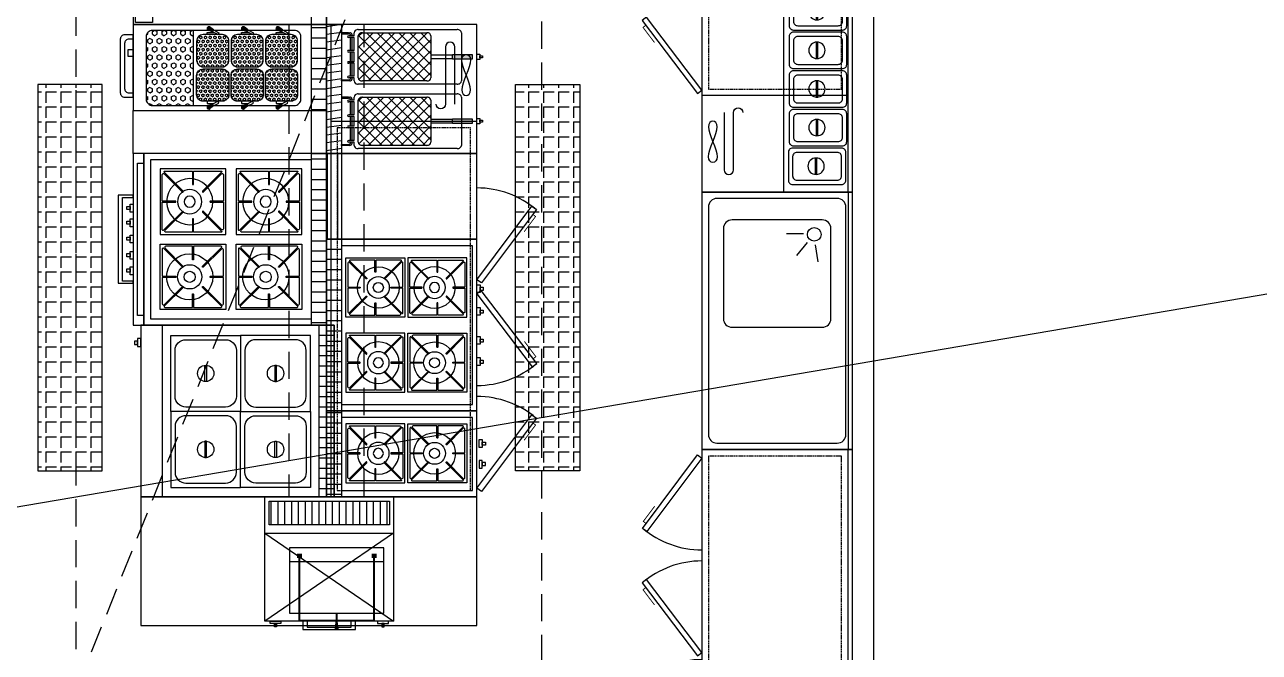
# Model space of a CAD drawing. Header units: millimetres. Extents: x 521598 to 528569, y -164711 to -162316.
# Drawn here: x 522806 to 523380, y -164383 to -164091 of the extents above; entities that cross this region are included whole.
import ezdxf

# ---------------------------------------------------------------- set-up
doc = ezdxf.new("R2010")
doc.units = ezdxf.units.MM
doc.linetypes.add('DASHED', pattern=[0.75, 0.5, -0.25])
doc.linetypes.add('HIDDENX2', pattern=[19.05, 12.7, -6.35])
for name, color, linetype in [('002 Çizgi', 7, 'Continuous'), ('Kıtc-002 Çizgi', 7, 'Continuous'), ('S2000-002 Çizgi', 7, 'Continuous')]:
    doc.layers.add(name, color=color, linetype=linetype)

# ---------------------------------------------------------------- blocks, each defined once
blk = doc.blocks.new('A$C604B7618')
at = {"layer": 'Kıtc-002 Çizgi'}
blk.add_lwpolyline([(0, 30.57), (30.57, 30.57), (30.57, 0), (0, 0), (0, 30.57)], dxfattribs=at)
blk.add_lwpolyline([(15.55, 29.52), (15.55, 23.44, -0.414214), (15.34, 23.23), (15.23, 23.23, -0.414214), (15.02, 23.44), (15.02, 29.52), (2.68, 29.52, 0.668179), (2.31, 28.63), (10.81, 20.13, -0.810443), (10.38, 19.82), (1.59, 28.61, 0.668179), (1.05, 28.39), (1.05, 15.55), (7.13, 15.55, -0.414214), (7.34, 15.34), (7.34, 15.23, -0.414214), (7.13, 15.02), (1.05, 15.02), (1.05, 2.68, 0.668179), (1.94, 2.31), (10.43, 10.81, -0.810443), (10.75, 10.38), (1.96, 1.59, 0.668179), (2.18, 1.05), (15.02, 1.05), (15.02, 7.13, -0.414214), (15.23, 7.34), (15.34, 7.34, -0.414214), (15.55, 7.13), (15.55, 1.05), (27.88, 1.05, 0.668179), (28.26, 1.94), (19.76, 10.43, -0.810443), (20.19, 10.75), (28.98, 1.96, 0.668179), (29.52, 2.18), (29.52, 15.02), (23.44, 15.02, -0.414214), (23.23, 15.23), (23.23, 15.34, -0.414214), (23.44, 15.55), (29.52, 15.55), (29.52, 28.39, 0.668179), (28.98, 28.61), (20.19, 19.82, -0.810443), (19.76, 20.13), (28.26, 28.63, 0.668179), (27.88, 29.52)], format="xyb", close=True, dxfattribs=at)
for radius in [10.75, 5.66, 2.6]:
    blk.add_circle((15.28, 13.8), radius, dxfattribs=at)
blk = doc.blocks.new('A$C30C77C58')
at = {"layer": 'S2000-002 Çizgi'}
h = blk.add_hatch(dxfattribs=at)
h.set_pattern_fill('ANSI31', color=256, scale=1.5, angle=45, style=0)
h.set_pattern_definition([(90, (-2348.432, -5726.0087), (-4.7625, 9e-16), [])])
h.paths.add_polyline_path([(0, 97), (0, 90), (80, 90), (80, 97)])
for points in [[(0, 12), (80, 12), (80, 97), (0, 97)], [(80, 90), (0, 90), (0, 97), (80, 97)], [(3, 15), (77, 15), (77, 90), (3, 90)], [(0, 7), (80, 7), (80, 12), (0, 12)], [(4.49, 12), (75.51, 12), (75.51, 9), (4.49, 9)], [(23.7, 7), (27.34, 7), (27.34, 5.54), (23.7, 5.54)], [(30.55, 7), (34.19, 7), (34.19, 5.54), (30.55, 5.54)], [(38.06, 7), (41.7, 7), (41.7, 5.54), (38.06, 5.54)], [(45.7, 7), (49.34, 7), (49.34, 5.54), (45.7, 5.54)], [(52.88, 7), (56.52, 7), (56.52, 5.54), (52.88, 5.54)], [(24.67, 5.54), (26.12, 5.54), (26.12, 4.08), (24.67, 4.08)], [(31.52, 5.54), (32.97, 5.54), (32.97, 4.08), (31.52, 4.08)], [(39.02, 5.54), (40.48, 5.54), (40.48, 4.08), (39.02, 4.08)], [(46.66, 5.54), (48.12, 5.54), (48.12, 4.08), (46.66, 4.08)], [(53.84, 5.54), (55.3, 5.54), (55.3, 4.08), (53.84, 4.08)]]:
    blk.add_lwpolyline(points, close=True, dxfattribs=at)
blk.add_lwpolyline([(19.49, 7), (19.49, 0), (60.51, 0), (60.51, 7), (59.51, 7), (59.51, 2), (20.49, 2), (20.49, 7), (19.49, 7)], dxfattribs=at)
at = {"layer": 'S2000-002 Çizgi', "xscale": -1}
for p in [(37.77, 54.9), (37.77, 19.51)]:
    blk.add_blockref('A$C604B7618', p, dxfattribs=at)
at = {"layer": 'S2000-002 Çizgi'}
for p in [(42.23, 54.9), (42.23, 19.51)]:
    blk.add_blockref('A$C604B7618', p, dxfattribs=at)
blk = doc.blocks.new('A$C7A250C34')
at = {"layer": 'S2000-002 Çizgi'}
h = blk.add_hatch(dxfattribs=at)
h.set_pattern_fill('ANSI31', color=256, scale=1.5, angle=45, style=0)
h.set_pattern_definition([(90, (-2508.419, -6412.801), (-4.7625, 9e-16), [])])
h.paths.add_polyline_path([(0, 72.92), (0, 65.92), (80, 65.92), (80, 72.92)])
for points in [[(0, 2.92), (80, 2.92), (80, 72.92), (0, 72.92)], [(80, 65.92), (0, 65.92), (0, 72.92), (80, 72.92)], [(3, 4.92), (77, 4.92), (77, 65.92), (3, 65.92)], [(21.2, 2.92), (24.84, 2.92), (24.84, 1.46), (21.2, 1.46)], [(22.17, 1.46), (23.62, 1.46), (23.62, 0), (22.17, 0)], [(31.05, 2.92), (34.69, 2.92), (34.69, 1.46), (31.05, 1.46)], [(32.02, 1.46), (33.47, 1.46), (33.47, 0), (32.02, 0)], [(44.56, 2.92), (48.2, 2.92), (48.2, 1.46), (44.56, 1.46)], [(45.52, 1.46), (46.98, 1.46), (46.98, 0), (45.52, 0)], [(55.2, 2.92), (58.84, 2.92), (58.84, 1.46), (55.2, 1.46)], [(56.16, 1.46), (57.62, 1.46), (57.62, 0), (56.16, 0)]]:
    blk.add_lwpolyline(points, close=True, dxfattribs=at)
at = {"layer": 'S2000-002 Çizgi', "yscale": 0.8999999999996362}
for p, xscale, zscale in [((36.24, 36.4), -0.8999999999996362, 0.9), ((43.76, 36.4), 0.8999999999996362, 0.8999999999996362)]:
    blk.add_blockref('A$C604B7618', p, dxfattribs=dict(at, xscale=xscale, zscale=zscale))
at = {"layer": 'S2000-002 Çizgi', "yscale": 0.8999999999996362, "rotation": 180}
for p, xscale, zscale in [((36.24, 35.06), 0.8999999999996362, 0.8999999999996362), ((43.76, 35.06), -0.8999999999996362, 0.9)]:
    blk.add_blockref('A$C604B7618', p, dxfattribs=dict(at, xscale=xscale, zscale=zscale))
blk = doc.blocks.new('A$C276B0005')
at = {"layer": 'S2000-002 Çizgi'}
h = blk.add_hatch(dxfattribs=at)
h.set_pattern_fill('ANSI31', color=256, scale=1.5, angle=45, style=0)
h.set_pattern_definition([(90, (-3652.638, -4968.124), (-4.7625, 9e-16), [])])
h.paths.add_polyline_path([(40, 89), (40, 96), (0, 96), (0, 89)])
h = blk.add_hatch(dxfattribs=at)
h.set_pattern_fill('HEX', color=256, scale=0.2, style=0)
h.set_pattern_definition([(0, (-3709.3885, -4944.9235), (0, 1.099852), [0.635, -1.27]), (120, (-3709.3885, -4944.9235), (-0.95249977, -0.549926), [0.635, -1.27]), (60, (-3708.7535, -4944.9235), (-0.95249977, 0.549926), [0.635, -1.27])])
h.paths.add_polyline_path([(7.64, 82.53, 0.414214), (4.64, 79.53), (4.64, 70.53, 0.414214), (7.64, 67.53), (16.64, 67.53, 0.414214), (19.64, 70.53), (19.64, 79.53, 0.414214), (16.64, 82.53)])
h = blk.add_hatch(dxfattribs=at)
h.set_pattern_fill('HEX', color=256, scale=0.2, style=0)
h.set_pattern_definition([(180, (3749.6625, -4944.9235), (0, 1.099852), [0.635, -1.27]), (60, (3749.6625, -4944.9235), (0.95249977, -0.549926), [0.635, -1.27]), (120, (3749.0275, -4944.9235), (0.95249977, 0.549926), [0.635, -1.27])])
h.paths.add_polyline_path([(23.64, 82.53, 0.414214), (20.64, 79.53), (20.64, 70.53, 0.414214), (23.64, 67.53), (32.64, 67.53, 0.414214), (35.64, 70.53), (35.64, 79.53, 0.414214), (32.64, 82.53)])
for points in [[(3.29, 75.03), (2.46, 75.46), (1.08, 73.64, 1), (2.56, 72.86)], [(37.81, 72.86, 1), (39.28, 73.64), (37.9, 75.46), (37.07, 75.03)], [(3.29, 58.99), (2.46, 59.43), (1.08, 57.61, 1), (2.56, 56.83)], [(37.81, 56.83, 1), (39.28, 57.61), (37.9, 59.43), (37.07, 58.99)], [(3.29, 42.96), (2.46, 43.4), (1.08, 41.58, 1), (2.56, 40.79)], [(37.81, 40.79, 1), (39.28, 41.58), (37.9, 43.4), (37.07, 42.96)]]:
    blk.add_hatch(color=256, dxfattribs=at).paths.add_polyline_path(points)
h = blk.add_hatch(dxfattribs=at)
h.set_pattern_fill('HEX', color=256, scale=0.2, style=0)
h.set_pattern_definition([(0, (-3709.3885, -4960.9235), (0, 1.099852), [0.635, -1.27]), (120, (-3709.3885, -4960.9235), (-0.95249977, -0.549926), [0.635, -1.27]), (60, (-3708.7535, -4960.9235), (-0.95249977, 0.549926), [0.635, -1.27])])
h.paths.add_polyline_path([(7.64, 66.53, 0.414214), (4.64, 63.53), (4.64, 54.53, 0.414214), (7.64, 51.53), (16.64, 51.53, 0.414214), (19.64, 54.53), (19.64, 63.53, 0.414214), (16.64, 66.53)])
h = blk.add_hatch(dxfattribs=at)
h.set_pattern_fill('HEX', color=256, scale=0.2, style=0)
h.set_pattern_definition([(180, (3749.6625, -4960.9235), (0, 1.099852), [0.635, -1.27]), (60, (3749.6625, -4960.9235), (0.95249977, -0.549926), [0.635, -1.27]), (120, (3749.0275, -4960.9235), (0.95249977, 0.549926), [0.635, -1.27])])
h.paths.add_polyline_path([(23.64, 66.53, 0.414214), (20.64, 63.53), (20.64, 54.53, 0.414214), (23.64, 51.53), (32.64, 51.53, 0.414214), (35.64, 54.53), (35.64, 63.53, 0.414214), (32.64, 66.53)])
h = blk.add_hatch(dxfattribs=at)
h.set_pattern_fill('HEX', color=256, scale=0.2, style=0)
h.set_pattern_definition([(0, (-3709.3885, -4976.9235), (0, 1.099852), [0.635, -1.27]), (120, (-3709.3885, -4976.9235), (-0.95249977, -0.549926), [0.635, -1.27]), (60, (-3708.7535, -4976.9235), (-0.95249977, 0.549926), [0.635, -1.27])])
h.paths.add_polyline_path([(7.64, 50.53, 0.414214), (4.64, 47.53), (4.64, 38.53, 0.414214), (7.64, 35.53), (16.64, 35.53, 0.414214), (19.64, 38.53), (19.64, 47.53, 0.414214), (16.64, 50.53)])
h = blk.add_hatch(dxfattribs=at)
h.set_pattern_fill('HEX', color=256, scale=0.2, style=0)
h.set_pattern_definition([(180, (3749.6625, -4976.9235), (0, 1.099852), [0.635, -1.27]), (60, (3749.6625, -4976.9235), (0.95249977, -0.549926), [0.635, -1.27]), (120, (3749.0275, -4976.9235), (0.95249977, 0.549926), [0.635, -1.27])])
h.paths.add_polyline_path([(23.64, 50.53, 0.414214), (20.64, 47.53), (20.64, 38.53, 0.414214), (23.64, 35.53), (32.64, 35.53, 0.414214), (35.64, 38.53), (35.64, 47.53, 0.414214), (32.64, 50.53)])
h = blk.add_hatch(dxfattribs=at)
h.set_pattern_fill('HEX', color=256, scale=0.4, style=0)
h.set_pattern_definition([(0, (-3709.8885, -4938.4235), (0, 2.199704), [1.27, -2.54]), (120, (-3709.8885, -4938.4235), (-1.90499954, -1.099852), [1.27, -2.54]), (60, (-3708.6185, -4938.4235), (-1.90499954, 1.099852), [1.27, -2.54])])
h.paths.add_polyline_path([(2.68, 34.03), (2.68, 15.03, 0.414214), (5.68, 12.03), (34.68, 12.03, 0.414214), (37.68, 15.03), (37.68, 34.03)])
for p, q in [((2.46, 75.46), (1.08, 73.64)), ((2.46, 75.46), (3.29, 75.03)), ((3.29, 75.03), (2.56, 72.86)), ((37.9, 75.46), (37.07, 75.03)), ((37.07, 75.03), (37.81, 72.86)), ((37.9, 75.46), (39.28, 73.64)), ((2.46, 59.43), (1.08, 57.61)), ((2.46, 59.43), (3.29, 58.99)), ((3.29, 58.99), (2.56, 56.83)), ((37.9, 59.43), (37.07, 58.99)), ((37.07, 58.99), (37.81, 56.83)), ((37.9, 59.43), (39.28, 57.61)), ((2.46, 43.4), (1.08, 41.58)), ((2.46, 43.4), (3.29, 42.96)), ((3.29, 42.96), (2.56, 40.79)), ((37.9, 43.4), (37.07, 42.96)), ((37.07, 42.96), (37.81, 40.79)), ((37.9, 43.4), (39.28, 41.58)), ((37.68, 34.03), (2.68, 34.03))]:
    blk.add_line(p, q, dxfattribs=at)
for points in [[(0, 6), (40, 6), (40, 96), (0, 96)], [(0, 96), (40, 96), (40, 89), (0, 89)], [(11.5, 6), (14.78, 6), (14.78, 3.69), (11.5, 3.69)]]:
    blk.add_lwpolyline(points, close=True, dxfattribs=at)
for points in [[(37.68, 34.03), (37.68, 81.03, 0.414214), (34.68, 84.03), (5.68, 84.03, 0.414214), (2.68, 81.03), (2.68, 43.68)], [(2.68, 43.68), (2.68, 15.03, 0.414214), (5.68, 12.03), (34.68, 12.03, 0.414214), (37.68, 15.03), (37.68, 43.6)]]:
    blk.add_lwpolyline(points, format="xyb", dxfattribs=at)
for points in [[(7.64, 67.53), (16.64, 67.53, 0.414214), (19.64, 70.53), (19.64, 79.53, 0.414214), (16.64, 82.53), (7.64, 82.53, 0.414214), (4.64, 79.53), (4.64, 70.53, 0.414214)], [(32.64, 67.53), (23.64, 67.53, -0.414214), (20.64, 70.53), (20.64, 79.53, -0.414214), (23.64, 82.53), (32.64, 82.53, -0.414214), (35.64, 79.53), (35.64, 70.53, -0.414214)], [(7.64, 51.53), (16.64, 51.53, 0.414214), (19.64, 54.53), (19.64, 63.53, 0.414214), (16.64, 66.53), (7.64, 66.53, 0.414214), (4.64, 63.53), (4.64, 54.53, 0.414214)], [(32.64, 51.53), (23.64, 51.53, -0.414214), (20.64, 54.53), (20.64, 63.53, -0.414214), (23.64, 66.53), (32.64, 66.53, -0.414214), (35.64, 63.53), (35.64, 54.53, -0.414214)], [(7.64, 35.53), (16.64, 35.53, 0.414214), (19.64, 38.53), (19.64, 47.53, 0.414214), (16.64, 50.53), (7.64, 50.53, 0.414214), (4.64, 47.53), (4.64, 38.53, 0.414214)], [(32.64, 35.53), (23.64, 35.53, -0.414214), (20.64, 38.53), (20.64, 47.53, -0.414214), (23.64, 50.53), (32.64, 50.53, -0.414214), (35.64, 47.53), (35.64, 38.53, -0.414214)], [(6.75, 0), (31.75, 0, 0.414214), (33.75, 2), (33.75, 6), (4.75, 6), (4.75, 2, 0.414214)], [(8.75, 2), (29.75, 2, 0.414214), (31.75, 4), (31.75, 6), (6.75, 6), (6.75, 4, 0.414214)]]:
    blk.add_lwpolyline(points, format="xyb", close=True, dxfattribs=at)
for points in [[(2.46, 75.46), (3.81, 78.01), (4.64, 77.57), (3.29, 75.03)], [(4.64, 77.57), (4.64, 72.49), (3.71, 72.49), (3.71, 75.81)], [(37.9, 75.46), (36.55, 78.01), (35.72, 77.57), (37.07, 75.03)], [(35.72, 77.57), (35.72, 72.49), (36.66, 72.49), (36.66, 75.81)], [(4.64, 73.08), (4.64, 72.49)], [(35.72, 73.08), (35.72, 72.49)], [(2.46, 59.43), (3.81, 61.97), (4.64, 61.54), (3.29, 58.99)], [(4.64, 61.54), (4.64, 56.46), (3.71, 56.46), (3.71, 59.78)], [(37.9, 59.43), (36.55, 61.97), (35.72, 61.54), (37.07, 58.99)], [(35.72, 61.54), (35.72, 56.46), (36.66, 56.46), (36.66, 59.78)], [(4.64, 57.05), (4.64, 56.46)], [(35.72, 57.05), (35.72, 56.46)], [(2.46, 43.4), (3.81, 45.94), (4.64, 45.51), (3.29, 42.96)], [(4.64, 45.51), (4.64, 40.43), (3.71, 40.43), (3.71, 43.75)], [(4.64, 41.02), (4.64, 40.43)], [(37.9, 43.4), (36.55, 45.94), (35.72, 45.51), (37.07, 42.96)], [(35.72, 45.51), (35.72, 40.43), (36.66, 40.43), (36.66, 43.75)], [(35.72, 41.02), (35.72, 40.43)]]:
    blk.add_lwpolyline(points, dxfattribs=at)
for centre, start, end in [((1.82, 73.25), 133.49396, 350.61991), ((38.54, 73.25), 189.38009, 46.50604), ((1.82, 57.22), 133.49396, 350.61991), ((38.54, 57.22), 189.38009, 46.50604), ((1.82, 41.19), 133.49396, 350.61991), ((38.54, 41.19), 189.38009, 46.50604)]:
    blk.add_arc(centre, 0.835, start, end, dxfattribs=at)
blk = doc.blocks.new('A$C063E11E5')
at = {"layer": 'S2000-002 Çizgi'}
h = blk.add_hatch(dxfattribs=at)
h.set_pattern_fill('ANSI31', color=256, scale=1.5, angle=45, style=0)
h.set_pattern_definition([(90, (-3458.603, -4993.7387), (-4.7625, 9e-16), [])])
h.paths.add_polyline_path([(0, 72.62), (0, 65.62), (80, 65.62), (80, 72.62)])
h = blk.add_hatch(color=256, dxfattribs=at)
h.paths.add_polyline_path([(35, 61.8), (35, 62.44), (35, 65.62), (34.36, 65.62), (34.36, 62.44, -0.414214), (33.36, 61.44), (33, 61.44), (33, 60.8), (34, 60.8, 0.414214)])
h.paths.add_polyline_path([(32, 61.44), (24, 61.44), (24, 60.8), (32, 60.8)])
h.paths.add_polyline_path([(23, 61.44), (17, 61.44), (17, 60.8), (23, 60.8)])
h.paths.add_polyline_path([(16, 61.44), (8, 61.44), (8, 60.8), (16, 60.8)])
h.paths.add_polyline_path([(5.64, 62.44), (5.64, 65.62), (5, 65.62), (5, 61.8, 0.414214), (6, 60.8), (6.64, 60.8), (7, 60.8), (7, 61.44), (6.64, 61.44, -0.414214)])
h = blk.add_hatch(color=256, dxfattribs=at)
h.paths.add_polyline_path([(75, 61.8), (75, 62.44), (75, 65.62), (74.36, 65.62), (74.36, 62.44, -0.414214), (73.36, 61.44), (73, 61.44), (73, 60.8), (74, 60.8, 0.414214)])
h.paths.add_polyline_path([(72, 61.44), (64, 61.44), (64, 60.8), (72, 60.8)])
h.paths.add_polyline_path([(63, 61.44), (57, 61.44), (57, 60.8), (63, 60.8)])
h.paths.add_polyline_path([(56, 61.44), (48, 61.44), (48, 60.8), (56, 60.8)])
h.paths.add_polyline_path([(45.64, 62.44), (45.64, 65.62), (45, 65.62), (45, 61.8, 0.414214), (46, 60.8), (46.64, 60.8), (47, 60.8), (47, 61.44), (46.64, 61.44, -0.414214)])
h = blk.add_hatch(dxfattribs=at)
h.set_pattern_fill('ANSI37', color=256, scale=1.5, style=0)
h.set_pattern_definition([(45, (-3527.4763, -4981.5224), (-3.367596, 3.367596), []), (135, (-3527.4763, -4981.5224), (-3.367596, -3.367596), [])])
h.paths.add_polyline_path([(35, 55.84, 0.414214), (33, 57.84), (7, 57.84, 0.414214), (5, 55.84), (5, 26.01, 0.414214), (7, 24.01), (33, 24.01, 0.414214), (35, 26.01)])
h = blk.add_hatch(dxfattribs=at)
h.set_pattern_fill('ANSI37', color=256, scale=1.5, style=0)
h.set_pattern_definition([(45, (-3487.4763, -4981.5224), (-3.367596, 3.367596), []), (135, (-3487.4763, -4981.5224), (-3.367596, -3.367596), [])])
h.paths.add_polyline_path([(75, 55.84, 0.414214), (73, 57.84), (47, 57.84, 0.414214), (45, 55.84), (45, 26.01, 0.414214), (47, 24.01), (73, 24.01, 0.414214), (75, 26.01)])
for points in [[(18.49, 14.01), (21.51, 14.01), (21.51, 4.84), (18.49, 4.84)], [(58.49, 14.01), (61.51, 14.01), (61.51, 4.84), (58.49, 4.84)]]:
    blk.add_hatch(color=256, dxfattribs=at).paths.add_polyline_path(points)
for p, q in [((5, 61.8), (5, 65.62)), ((5, 65.62), (5.64, 65.62)), ((5.64, 65.62), (5.64, 62.44)), ((34.36, 65.62), (34.36, 62.44)), ((35, 65.62), (34.36, 65.62)), ((35, 62.44), (35, 65.62)), ((45, 65.62), (45.64, 65.62)), ((45, 61.8), (45, 65.62)), ((45.64, 65.62), (45.64, 62.44)), ((75, 65.62), (74.36, 65.62)), ((74.36, 65.62), (74.36, 62.44)), ((75, 62.44), (75, 65.62)), ((6.64, 60.8), (6, 60.8)), ((6.64, 61.44), (7, 61.44)), ((7, 60.8), (6.64, 60.8)), ((7, 59.84), (7, 62.32)), ((8, 59.84), (8, 62.32)), ((8, 61.44), (16, 61.44)), ((16, 60.8), (8, 60.8)), ((16, 59.84), (16, 62.32)), ((17, 59.84), (17, 62.32)), ((17, 61.44), (23, 61.44)), ((23, 60.8), (17, 60.8)), ((23, 59.84), (23, 62.32)), ((24, 59.84), (24, 62.32)), ((24, 61.44), (32, 61.44)), ((32, 60.8), (24, 60.8)), ((32, 59.84), (32, 62.32)), ((33, 59.84), (33, 62.32)), ((33, 61.44), (33.36, 61.44)), ((34, 60.8), (33, 60.8)), ((35, 62.44), (35, 61.8)), ((46.64, 60.8), (46, 60.8)), ((46.64, 61.44), (47, 61.44)), ((47, 60.8), (46.64, 60.8)), ((47, 59.84), (47, 62.32)), ((48, 59.84), (48, 62.32)), ((48, 61.44), (56, 61.44)), ((56, 60.8), (48, 60.8)), ((56, 59.84), (56, 62.32)), ((57, 59.84), (57, 62.32)), ((57, 61.44), (63, 61.44)), ((63, 60.8), (57, 60.8)), ((63, 59.84), (63, 62.32)), ((64, 59.84), (64, 62.32)), ((64, 61.44), (72, 61.44)), ((72, 60.8), (64, 60.8)), ((72, 59.84), (72, 62.32)), ((73, 59.84), (73, 62.32)), ((73, 61.44), (73.36, 61.44)), ((74, 60.8), (73, 60.8)), ((75, 62.44), (75, 61.8))]:
    blk.add_line(p, q, dxfattribs=at)
for points in [[(0, 72.62), (80, 72.62), (80, 65.62), (0, 65.62)], [(0, 2.62), (80, 2.62), (80, 72.62), (0, 72.62)], [(19, 24.01), (19, 14.01), (21, 14.01), (21, 24.01)], [(59, 24.01), (59, 14.01), (61, 14.01), (61, 24.01)], [(18.49, 14.01), (21.51, 14.01), (21.51, 4.84), (18.49, 4.84)], [(58.49, 14.01), (61.51, 14.01), (61.51, 4.84), (58.49, 4.84)], [(18.36, 2.62), (21.64, 2.62), (21.64, 1.31), (18.36, 1.31)], [(19.34, 1.31), (20.66, 1.31), (20.66, 0), (19.34, 0)], [(58.36, 2.62), (61.64, 2.62), (61.64, 1.31), (58.36, 1.31)], [(59.34, 1.31), (60.66, 1.31), (60.66, 0), (59.34, 0)]]:
    blk.add_lwpolyline(points, close=True, dxfattribs=at)
for points in [[(29, 9.84), (5, 9.84, -0.414214), (3, 11.84), (3, 57.84, -0.414214), (5, 59.84), (7, 59.84)], [(33, 59.84), (35, 59.84, -0.414214), (37, 57.84), (37, 11.84, -0.414214), (35, 9.84), (29, 9.84)], [(69, 9.84), (45, 9.84, -0.414214), (43, 11.84), (43, 57.84, -0.414214), (45, 59.84), (47, 59.84)], [(73, 59.84), (75, 59.84, -0.414214), (77, 57.84), (77, 11.84, -0.414214), (75, 9.84), (69, 9.84)]]:
    blk.add_lwpolyline(points, format="xyb", dxfattribs=at)
for points in [[(7, 57.84), (33, 57.84, -0.414214), (35, 55.84), (35, 26.01, -0.414214), (33, 24.01), (7, 24.01, -0.414214), (5, 26.01), (5, 55.84, -0.414214)], [(47, 57.84), (73, 57.84, -0.414214), (75, 55.84), (75, 26.01, -0.414214), (73, 24.01), (47, 24.01, -0.414214), (45, 26.01), (45, 55.84, -0.414214)]]:
    blk.add_lwpolyline(points, format="xyb", close=True, dxfattribs=at)
for points in [[(8, 59.84), (16, 59.84)], [(17, 59.84), (23, 59.84)], [(24, 59.84), (32, 59.84)], [(48, 59.84), (56, 59.84)], [(57, 59.84), (63, 59.84)], [(64, 59.84), (72, 59.84)]]:
    blk.add_lwpolyline(points, dxfattribs=at)
for centre, radius, start, end in [((6, 61.8), 1, 180, 270), ((6.64, 62.44), 1, 180, 270), ((7.5, 62.32), 0.5, 0, 180), ((16.5, 62.32), 0.5, 0, 180), ((23.5, 62.32), 0.5, 0, 180), ((32.5, 62.32), 0.5, 0, 180), ((33.36, 62.44), 1, 270, 0), ((34, 61.8), 1, 270, 0), ((46, 61.8), 1, 180, 270), ((46.64, 62.44), 1, 180, 270), ((47.5, 62.32), 0.5, 0, 180), ((56.5, 62.32), 0.5, 0, 180), ((63.5, 62.32), 0.5, 0, 180), ((72.5, 62.32), 0.5, 0, 180), ((73.36, 62.44), 1, 270, 0), ((74, 61.8), 1, 270, 0)]:
    blk.add_arc(centre, radius, start, end, dxfattribs=at)
blk = doc.blocks.new('A$C552B0E51')
at = {"layer": 'Kıtc-002 Çizgi'}
h = blk.add_hatch(dxfattribs=at)
h.set_pattern_fill('ANSI31', color=256, angle=45, style=0)
h.set_pattern_definition([(90, (-2780.067, -8355.0508), (-3.175, 7e-16), [])])
h.paths.add_polyline_path([(58, 48.81), (58, 59.81), (2, 59.81), (2, 48.81)])
for p, q in [((60, 44.81), (0, 3.81)), ((0, 44.81), (60, 3.81))]:
    blk.add_line(p, q, dxfattribs=at)
for points in [[(0, 61.81), (60, 61.81), (60, 3.81), (0, 3.81)], [(2, 59.81), (58, 59.81), (58, 48.81), (2, 48.81)], [(0, 44.81), (60, 44.81), (60, 3.81), (0, 3.81)], [(7.47, 2.81), (2.47, 2.81), (2.47, 3.81), (7.47, 3.81)], [(5.47, 1.14), (4.47, 1.14), (4.47, 2.81), (5.47, 2.81)], [(17.75, 0), (42.25, 0), (42.25, 3.81), (17.75, 3.81)], [(19.75, 1), (40.25, 1), (40.25, 3.81), (19.75, 3.81)], [(52.53, 2.81), (57.53, 2.81), (57.53, 3.81), (52.53, 3.81)], [(54.53, 1.14), (55.53, 1.14), (55.53, 2.81), (54.53, 2.81)]]:
    blk.add_lwpolyline(points, close=True, dxfattribs=at)
for points in [[(4.97, 2.81), (4.97, 1.14)], [(55.03, 2.81), (55.03, 1.14)]]:
    blk.add_lwpolyline(points, dxfattribs=at)
blk = doc.blocks.new('A$C75D42FA3')
at = {"layer": 'S2000-002 Çizgi'}
h = blk.add_hatch(dxfattribs=at)
h.set_pattern_fill('ANSI31', color=256, scale=1.5, angle=45, style=0)
h.set_pattern_definition([(90, (-2508.419, -6411.801), (-4.7625, 9e-16), [])])
h.paths.add_polyline_path([(40, 66.92), (40, 73.92), (0, 73.92), (0, 66.92)])
for points in [[(0, 3.92), (40, 3.92), (40, 73.92), (0, 73.92)], [(40, 66.92), (0, 66.92), (0, 73.92), (40, 73.92)], [(3, 5.92), (37, 5.92), (37, 66.92), (3, 66.92)], [(16.98, 2.92), (13.33, 2.92), (13.33, 1.46), (16.98, 1.46)], [(16.01, 1.46), (14.55, 1.46), (14.55, 0), (16.01, 0)], [(23.02, 2.92), (26.67, 2.92), (26.67, 1.46), (23.02, 1.46)], [(23.99, 1.46), (25.45, 1.46), (25.45, 0), (23.99, 0)]]:
    blk.add_lwpolyline(points, close=True, dxfattribs=at)
at = {"layer": 'S2000-002 Çizgi', "xscale": -0.8999999999996362, "yscale": 0.8999999999996362, "zscale": 0.9}
blk.add_blockref('A$C604B7618', (34, 37.4), dxfattribs=at)
at = {"layer": 'S2000-002 Çizgi', "xscale": 0.8999999999996362, "yscale": 0.8999999999996362, "zscale": 0.8999999999996362, "rotation": 180}
blk.add_blockref('A$C604B7618', (34, 36.06), dxfattribs=at)
blk = doc.blocks.new('A$C5E5C2D80')
at = {"layer": 'S2000-002 Çizgi'}
blk.add_lwpolyline([(0, 0), (35.4, 0), (35.4, 32.5), (0, 32.5)], close=True, dxfattribs=at)
blk.add_lwpolyline([(7, 2), (28.4, 2, 0.414214), (33.4, 7), (33.4, 25.5, 0.414214), (28.4, 30.5), (7, 30.5, 0.414214), (2, 25.5), (2, 7, 0.414214)], format="xyb", close=True, dxfattribs=at)
blk = doc.blocks.new('A$C24F91276')
at = {"layer": 'S2000-002 Çizgi'}
h = blk.add_hatch(dxfattribs=at)
h.set_pattern_fill('ANSI31', color=256, scale=1.5, angle=45, style=0)
h.set_pattern_definition([(90, (-3928.432, -4942.946), (-4.7625, 9e-16), [])])
h.paths.add_polyline_path([(80, 85.92), (80, 92.92), (0, 92.92), (0, 85.92)])
blk.add_line((0, 12.92), (80, 12.92), dxfattribs=at)
for points in [[(0, 92.92), (80, 92.92), (80, 85.92), (0, 85.92)], [(0, 2.92), (80, 2.92), (80, 92.92), (0, 92.92)], [(26.25, 66.07), (18.75, 66.07), (18.75, 65.32), (26.25, 65.32)], [(54.15, 66.07), (61.65, 66.07), (61.65, 65.32), (54.15, 65.32)], [(26.25, 32.77), (18.75, 32.77), (18.75, 33.52), (26.25, 33.52)], [(54.15, 32.77), (61.65, 32.77), (61.65, 33.52), (54.15, 33.52)], [(9.94, 2.92), (6.3, 2.92), (6.3, 1.46), (9.94, 1.46)], [(8.98, 1.46), (7.52, 1.46), (7.52, 0), (8.98, 0)]]:
    blk.add_lwpolyline(points, close=True, dxfattribs=at)
for centre in [(22.5, 65.67), (57.9, 65.67), (22.5, 33.17), (57.9, 33.17)]:
    blk.add_circle(centre, 3.82, dxfattribs=at)
blk.add_blockref('A$C5E5C2D80', (4.8, 49.42), dxfattribs=at)
at = {"layer": 'S2000-002 Çizgi', "xscale": -1}
blk.add_blockref('A$C5E5C2D80', (75.6, 49.42), dxfattribs=at)
at = {"layer": 'S2000-002 Çizgi', "xscale": -1, "rotation": 180}
blk.add_blockref('A$C5E5C2D80', (4.8, 49.42), dxfattribs=at)
at = {"layer": 'S2000-002 Çizgi', "rotation": 180}
blk.add_blockref('A$C5E5C2D80', (75.6, 49.42), dxfattribs=at)
blk = doc.blocks.new('A$C67BA2794')
at = {"layer": 'S2000-002 Çizgi'}
blk.add_lwpolyline([(0, 7.57), (44, 7.57), (44, 38.03), (0, 38.03)], close=True, dxfattribs=at)
for points, const_width in [([(3.46, 34.35), (5.8, 34.35)], 2), ([(4.63, 34.03), (4.63, 4.11), (22, 4.11)], 1), ([(39.37, 34.03), (39.37, 4.11), (22, 4.11)], 1), ([(40.54, 34.35), (38.2, 34.35)], 2)]:
    blk.add_lwpolyline(points, dxfattribs=dict(at, const_width=const_width))
blk.add_lwpolyline([(44, 31.48), (0, 31.48)], dxfattribs=at)
blk.add_lwpolyline([(21.94, 7.48, 1, 1, 0), (21.94, 3.72, 1, 2, 0), (21.94, 0, 2, 2, 0)], format="xyseb", dxfattribs=at)
blk = doc.blocks.new('A$C6A0F5693')
at = {"layer": 'S2000-002 Çizgi'}
blk.add_line((220, 95.82), (0, 95.82), dxfattribs=at)
for points in [[(220, 27.82), (220, 97.82), (0, 97.82), (0, 27.82)], [(203.56, 30.84), (202.1, 31.01), (200.4, 31.47), (198.54, 32.11), (196.59, 32.84), (194.64, 33.58), (192.78, 34.22), (191.07, 34.67), (189.62, 34.85), (188.47, 34.67), (187.66, 34.22), (187.17, 33.58), (187, 32.84), (187.17, 32.11), (187.66, 31.47), (188.47, 31.01), (189.62, 30.84), (191.07, 31.01), (192.78, 31.47), (194.64, 32.11), (196.59, 32.84), (198.54, 33.58), (200.4, 34.22), (202.1, 34.67), (203.56, 34.85), (204.7, 34.67), (205.52, 34.22), (206.01, 33.58), (206.17, 32.84), (206.01, 32.11), (205.52, 31.47), (204.7, 31.01)], [(36.69, 0.15), (2.46, 25.76), (4, 27.82), (38.23, 2.2)], [(62.06, 0), (96.17, 25.77), (94.62, 27.82), (60.51, 2.05)], [(133.87, 0.15), (99.64, 25.76), (101.17, 27.82), (135.4, 2.2)]]:
    blk.add_lwpolyline(points, close=True, dxfattribs=at)
at = {"layer": 'S2000-002 Çizgi', "linetype": 'DASHED'}
blk.add_lwpolyline([(172, 92.82), (3, 92.82), (3, 30.82), (172, 30.82)], close=True, dxfattribs=at)
at = {"layer": 'S2000-002 Çizgi'}
blk.add_lwpolyline([(175, 95.82), (175, 27.82)], dxfattribs=at)
for points in [[(209.67, 42.5), (183, 42.5, -1), (183, 46.84)], [(183, 38.15), (209.67, 38.15, 1), (209.67, 42.5)]]:
    blk.add_lwpolyline(points, format="xyb", dxfattribs=at)
at = {"layer": 'S2000-002 Çizgi', "const_width": 0.428}
for points in [[(34.44, 1.84), (33.45, 0.51), (27.79, 4.74), (26.35, 5.83)], [(64.3, 1.7), (65.3, 0.38), (70.93, 4.63), (72.38, 5.72)], [(131.61, 1.84), (130.62, 0.51), (124.97, 4.74), (123.52, 5.83)]]:
    blk.add_lwpolyline(points, dxfattribs=at)
at = {"layer": 'S2000-002 Çizgi'}
for centre, start, end in [((4, 27.82), 319.75503, 0), ((94.62, 27.82), 180, 220.50921), ((101.17, 27.82), 319.75503, 0)]:
    blk.add_arc(centre, 42.75, start, end, dxfattribs=at)
blk = doc.blocks.new('A$C18F60D0F')
at = {"layer": 'S2000-002 Çizgi'}
h = blk.add_hatch(dxfattribs=at)
h.set_pattern_fill('ANSI31', color=256, scale=1.5, angle=45, style=0)
h.set_pattern_definition([(90, (-3291.7327, -4953.714), (-4.7625, 9e-16), [])])
h.paths.add_polyline_path([(80, 89.9), (80, 96.9), (0, 96.9), (0, 89.9)])
h = blk.add_hatch(dxfattribs=at)
h.set_pattern_fill('ANSI33', color=256, angle=45, style=0)
h.set_pattern_definition([(90, (-3291.7327, -4953.714), (-6.35, 1e-15), []), (90, (-3288.5577, -4950.539), (-6.35, 1e-15), [3.175, -1.5875])])
h.paths.add_polyline_path([(5.53, 87.19), (5.53, 17.19), (75.53, 17.19), (75.53, 87.19)])
h = blk.add_hatch(dxfattribs=at)
h.set_pattern_fill('ANSI32', color=256, style=0)
h.set_pattern_definition([(45, (-4249.5, -7757.06716), (-0.265165043, 0.265165043), []), (45, (-4249.3232, -7757.06716), (-0.265165043, 0.265165043), [])])
h.paths.add_polyline_path([(12.1, 7.9), (10.72, 7.9), (10.69, 6.9), (12.14, 6.9)])
h.paths.add_polyline_path([(12.07, 8.72), (11.76, 8.72), (11.76, 14.52), (11.68, 15.9), (11.15, 15.9), (11.07, 14.52), (11.07, 8.72), (10.75, 8.72), (10.72, 7.9), (12.1, 7.9)])
h.paths.add_polyline_path([(12.2, 4.9), (10.62, 4.9), (10.48, 0.76, 0.437405), (11.18, 0), (11.64, 0, 0.437405), (12.35, 0.76)])
h.paths.add_polyline_path([(12.14, 6.9), (10.69, 6.9), (10.62, 4.9), (12.2, 4.9)])
h.paths.add_polyline_path([(11.6, 17.19), (11.23, 17.19), (11.15, 15.9), (11.68, 15.9)])
h = blk.add_hatch(dxfattribs=at)
h.set_pattern_fill('ANSI32', color=256, style=0)
h.set_pattern_definition([(135, (4329.5, -7757.06716), (0.265165043, 0.265165043), []), (135, (4329.32323, -7757.06716), (0.265165043, 0.265165043), [])])
h.paths.add_polyline_path([(67.9, 7.9), (69.28, 7.9), (69.31, 6.9), (67.86, 6.9)])
h.paths.add_polyline_path([(67.93, 8.72), (68.24, 8.72), (68.24, 14.52), (68.32, 15.9), (68.85, 15.9), (68.93, 14.52), (68.93, 8.72), (69.25, 8.72), (69.28, 7.9), (67.9, 7.9)])
h.paths.add_polyline_path([(67.8, 4.9), (69.38, 4.9), (69.52, 0.76, -0.437405), (68.82, 0), (68.36, 0, -0.437405), (67.65, 0.76)])
h.paths.add_polyline_path([(67.86, 6.9), (69.31, 6.9), (69.38, 4.9), (67.8, 4.9)])
h.paths.add_polyline_path([(68.4, 17.19), (68.77, 17.19), (68.85, 15.9), (68.32, 15.9)])
for p, q in [((11.07, 14.52), (11.23, 17.19)), ((11.07, 8.72), (11.07, 14.52)), ((11.23, 17.19), (11.6, 17.19)), ((11.6, 17.19), (11.23, 17.19)), ((11.76, 14.52), (11.6, 17.19)), ((11.76, 8.72), (11.76, 14.52)), ((68.24, 14.52), (68.4, 17.19)), ((68.24, 8.72), (68.24, 14.52)), ((68.77, 17.19), (68.4, 17.19)), ((68.4, 17.19), (68.77, 17.19)), ((68.93, 14.52), (68.77, 17.19)), ((68.93, 8.72), (68.93, 14.52)), ((10.48, 0.76), (10.75, 8.72)), ((10.75, 8.72), (10.48, 0.76)), ((10.75, 8.72), (11.07, 8.72)), ((11.07, 8.72), (10.75, 8.72)), ((12.07, 8.72), (11.76, 8.72)), ((12.35, 0.76), (12.07, 8.72)), ((67.65, 0.76), (67.93, 8.72)), ((67.93, 8.72), (68.24, 8.72)), ((69.25, 8.72), (68.93, 8.72)), ((68.93, 8.72), (69.25, 8.72)), ((69.52, 0.76), (69.25, 8.72)), ((69.25, 8.72), (69.52, 0.76)), ((11.64, 0), (11.18, 0)), ((11.18, 0), (11.64, 0)), ((68.36, 0), (68.82, 0)), ((68.82, 0), (68.36, 0))]:
    blk.add_line(p, q, dxfattribs=at)
for points in [[(0, 6.9), (80, 6.9), (80, 96.9), (0, 96.9)], [(0, 96.9), (80, 96.9), (80, 89.9), (0, 89.9)], [(5.53, 87.19), (75.53, 87.19), (75.53, 17.19), (5.53, 17.19)], [(1, 15.9), (79, 15.9), (79, 7.9), (1, 7.9)], [(5, 6.9), (15, 6.9), (15, 4.9), (5, 4.9)], [(70.06, 6.9), (73.7, 6.9), (73.7, 5.44), (70.06, 5.44)], [(71.02, 5.44), (72.48, 5.44), (72.48, 3.98), (71.02, 3.98)]]:
    blk.add_lwpolyline(points, close=True, dxfattribs=at)
for centre, start, end in [((11.18, 0.71), 175.50083, 270), ((11.18, 0.71), 175.50083, 270), ((11.64, 0.71), 270, 4.49917), ((68.36, 0.71), 175.50083, 270), ((68.82, 0.71), 270, 4.49917), ((68.82, 0.71), 270, 4.49917)]:
    blk.add_arc(centre, 0.706, start, end, dxfattribs=at)
blk = doc.blocks.new('188-70')
at = {"layer": '002 Çizgi', "color": 7}
blk.add_line((24.33, -110.05), (24.33, 77.95), dxfattribs=at)
for points in [[(-71.34, 41.26), (-45.73, 75.49), (-43.67, 73.95), (-69.29, 39.73)], [(-43.67, -110.05), (26.33, -110.05), (26.33, 77.95), (-43.67, 77.95)], [(-71.49, 15.89), (-45.72, -18.22), (-43.67, -16.67), (-69.44, 17.44)], [(-71.49, -30.08), (-45.72, -64.19), (-43.67, -62.65), (-69.44, -28.54)], [(-40.65, -93.61), (-40.48, -92.15), (-40.02, -90.45), (-39.38, -88.58), (-38.65, -86.63), (-37.91, -84.69), (-37.27, -82.82), (-36.82, -81.12), (-36.64, -79.66), (-36.82, -78.52), (-37.27, -77.7), (-37.91, -77.21), (-38.65, -77.05), (-39.38, -77.21), (-40.02, -77.7), (-40.48, -78.52), (-40.65, -79.66), (-40.48, -81.12), (-40.02, -82.82), (-39.38, -84.69), (-38.65, -86.63), (-37.91, -88.58), (-37.27, -90.45), (-36.82, -92.15), (-36.64, -93.61), (-36.82, -94.75), (-37.27, -95.57), (-37.91, -96.06), (-38.65, -96.22), (-39.38, -96.06), (-40.02, -95.57), (-40.48, -94.75)]]:
    blk.add_lwpolyline(points, close=True, dxfattribs=at)
at = {"layer": '002 Çizgi', "color": 7, "linetype": 'DASHED'}
blk.add_lwpolyline([(21.33, -62.05), (21.33, 74.95), (-40.67, 74.95), (-40.67, -62.05)], close=True, dxfattribs=at)
at = {"layer": '002 Çizgi', "color": 7, "const_width": 0.427}
for points in [[(-69.65, 43.51), (-70.98, 44.51), (-66.75, 50.16), (-65.66, 51.61)], [(-69.79, 13.65), (-71.11, 12.65), (-66.86, 7.02), (-65.77, 5.58)], [(-69.79, -32.33), (-71.11, -33.32), (-66.86, -38.96), (-65.77, -40.4)]]:
    blk.add_lwpolyline(points, dxfattribs=at)
at = {"layer": '002 Çizgi', "color": 7}
blk.add_lwpolyline([(24.33, -65.05), (-43.67, -65.05)], dxfattribs=at)
for points in [[(-33.34, -73.04), (-33.34, -99.71, 1), (-28.99, -99.71)], [(-28.99, -99.71), (-28.99, -73.04, -1), (-24.65, -73.04)]]:
    blk.add_lwpolyline(points, format="xyb", dxfattribs=at)
for centre, start, end in [((-43.67, 73.95), 229.75503, 270), ((-43.67, -16.67), 90, 130.50921), ((-43.67, -62.65), 90, 130.50921)]:
    blk.add_arc(centre, 42.75, start, end, dxfattribs=at)
blk = doc.blocks.new('A$C01E77913')
at = {"layer": 'S2000-002 Çizgi'}
for points in [[(2, 26.8), (15, 26.8, -0.414214), (17, 24.8), (17, 2, -0.414214), (15, 0), (2, 0, -0.414214), (0, 2), (0, 24.8, -0.414214)], [(4, 24.8), (13, 24.8, -0.414214), (15, 22.8), (15, 4, -0.414214), (13, 2), (4, 2, -0.414214), (2, 4), (2, 22.8, -0.414214)]]:
    blk.add_lwpolyline(points, format="xyb", close=True, dxfattribs=at)
blk.add_lwpolyline([(4.71, 14.27), (12.21, 14.27), (12.21, 13.52), (4.71, 13.52)], close=True, dxfattribs=at)
blk.add_circle((8.46, 13.87), 3.82, dxfattribs=at)
blk = doc.blocks.new('188-70-M')
at = {"layer": '002 Çizgi', "color": 7}
blk.add_line((47.58, -126.01), (47.58, 61.99), dxfattribs=at)
for points in [[(-48.08, 25.3), (-22.47, 59.53), (-20.42, 57.99), (-46.03, 23.76)], [(-20.42, -126.01), (49.58, -126.01), (49.58, 61.99), (-20.42, 61.99)], [(17.58, 61.99), (17.58, -126.02), (49.58, -126.02), (49.58, 61.99)], [(-48.23, -0.07), (-22.46, -34.18), (-20.42, -32.64), (-46.19, 1.48)], [(-48.23, -46.05), (-22.46, -80.16), (-20.42, -78.61), (-46.19, -44.5)], [(-17.39, -109.57), (-17.22, -108.11), (-16.77, -106.41), (-16.12, -104.55), (-15.39, -102.6), (-14.65, -100.65), (-14.01, -98.79), (-13.56, -97.09), (-13.39, -95.63), (-13.56, -94.48), (-14.01, -93.67), (-14.65, -93.18), (-15.39, -93.01), (-16.12, -93.18), (-16.77, -93.67), (-17.22, -94.48), (-17.39, -95.63), (-17.22, -97.09), (-16.77, -98.79), (-16.12, -100.65), (-15.39, -102.6), (-14.65, -104.55), (-14.01, -106.41), (-13.56, -108.11), (-13.39, -109.57), (-13.56, -110.72), (-14.01, -111.53), (-14.65, -112.02), (-15.39, -112.19), (-16.12, -112.02), (-16.77, -111.53), (-17.22, -110.72)]]:
    blk.add_lwpolyline(points, close=True, dxfattribs=at)
at = {"layer": '002 Çizgi', "color": 7, "linetype": 'DASHED'}
blk.add_lwpolyline([(44.58, -78.01), (44.58, 58.99), (-17.42, 58.99), (-17.42, -78.01)], close=True, dxfattribs=at)
at = {"layer": '002 Çizgi', "color": 7, "const_width": 0.428}
for points in [[(-46.4, 27.55), (-47.72, 28.54), (-43.49, 34.19), (-42.41, 35.64)], [(-46.54, -2.32), (-47.86, -3.31), (-43.6, -8.95), (-42.51, -10.39)], [(-46.54, -48.29), (-47.86, -49.29), (-43.6, -54.92), (-42.51, -56.37)]]:
    blk.add_lwpolyline(points, dxfattribs=at)
at = {"layer": '002 Çizgi', "color": 7}
blk.add_lwpolyline([(47.58, -81.01), (-20.42, -81.01)], dxfattribs=at)
for points in [[(-10.08, -89.01), (-10.08, -115.68, 1), (-5.74, -115.68)], [(-5.74, -115.68), (-5.74, -89.01, -1), (-1.39, -89.01)]]:
    blk.add_lwpolyline(points, format="xyb", dxfattribs=at)
for centre, start, end in [((-20.42, 57.99), 229.75503, 270), ((-20.42, -32.64), 90, 130.50921), ((-20.42, -78.61), 90, 130.50921)]:
    blk.add_arc(centre, 42.75, start, end, dxfattribs=at)
at = {"layer": '002 Çizgi', "color": 7, "xscale": -1, "rotation": 90}
for p in [(46.98, 56.48), (46.98, 38.48), (46.98, 20.48), (46.98, 2.48), (46.98, -15.52), (46.98, -33.52), (46.98, -51.52), (46.98, -69.52), (46.98, -87.52), (46.59, -105.52)]:
    blk.add_blockref('A$C01E77913', p, dxfattribs=at)
blk = doc.blocks.new('A$C5AFF60AA')
at = {"layer": 'S2000-002 Çizgi'}
for p, q in [((24.66, 52.76), (32.47, 53.87)), ((19.52, 47.29), (19.52, 39.4)), ((23.43, 48.95), (29.53, 43.94))]:
    blk.add_line(p, q, dxfattribs=at)
for points in [[(0, 0), (120, 0), (120, 70), (0, 70)], [(0, 68), (120, 68), (120, 70), (0, 70)]]:
    blk.add_lwpolyline(points, close=True, dxfattribs=at)
for points in [[(7, 3), (113, 3, 0.414214), (117, 7), (117, 63, 0.414214), (113, 67), (7, 67, 0.414214), (3, 63), (3, 7, 0.414214)], [(17, 10), (59, 10, 0.414214), (63, 14), (63, 56, 0.414214), (59, 60), (17, 60, 0.414214), (13, 56), (13, 14, 0.414214)]]:
    blk.add_lwpolyline(points, format="xyb", close=True, dxfattribs=at)
blk.add_circle((19.71, 52.26), 3.19, dxfattribs=at)

msp = doc.modelspace()

# ---------------------------------------------------------------- hatches: boundary and pattern name
h = msp.add_hatch()
h.set_pattern_fill('ANGLE', color=256, angle=-90)
h.set_pattern_definition([(270, (533823.933, -158310.6004), (6.985, -3e-15), [5.08, -1.905]), (360, (533823.933, -158310.6004), (3e-15, 6.985), [5.08, -1.905])])
h.paths.add_polyline_path([(522811.85, -164298.58), (522811.85, -164118.58), (522841.85, -164118.58), (522841.85, -164298.58)])
h = msp.add_hatch()
h.set_pattern_fill('ANGLE', color=256, angle=-90)
h.set_pattern_definition([(270, (533601.555, -158310.6004), (6.985, -3e-15), [5.08, -1.905]), (360, (533601.555, -158310.6004), (3e-15, 6.985), [5.08, -1.905])])
h.paths.add_polyline_path([(523034.23, -164298.58), (523034.23, -164118.58), (523064.23, -164118.58), (523064.23, -164298.58)])
at = {"layer": 'S2000-002 Çizgi'}
h = msp.add_hatch(dxfattribs=at)
h.set_pattern_fill('ANSI31', color=256, scale=1.5, angle=225, style=0)
h.set_pattern_definition([(270, (521051.3337, -148112.715), (4.7625, -1e-15), [])])
h.paths.add_polyline_path([(522946.29, -164190.74), (522953.29, -164190.74), (522953.29, -164150.74), (522946.29, -164150.74)])

# ---------------------------------------------------------------- linework, layer by layer
at = {"ltscale": 3}
msp.add_line((521598.02, -164520.63), (527300.65, -163548.49), dxfattribs=at)
at = {"color": 8, "ltscale": 3}
msp.add_lwpolyline([(523201.04, -163588.74), (523121.04, -163588.74), (523121.04, -164476.74), (523201.04, -164476.74)], close=True, dxfattribs=at)
for points in [[(522811.85, -164298.58), (522841.85, -164298.58), (522841.85, -164118.58), (522811.85, -164118.58)], [(523064.23, -164298.58), (523034.23, -164298.58), (523034.23, -164118.58), (523064.23, -164118.58)], [(522859.79, -164310.74), (522859.79, -164370.74), (523016.29, -164370.74), (523016.29, -164310.74)]]:
    msp.add_lwpolyline(points, close=True)
at = {"layer": 'S2000-002 Çizgi', "linetype": 'HIDDENX2'}
msp.add_line((522829.79, -164400.74), (523046.29, -163860.74), dxfattribs=at)
for points in [[(523046.29, -163860.74), (523046.29, -164400.74), (522829.79, -164400.74), (522829.79, -163860.74)], [(522928.79, -164090.74), (522928.79, -164310.74), (522963.79, -164310.74), (522963.79, -164090.74)]]:
    msp.add_lwpolyline(points, close=True, dxfattribs=at)
at = {"layer": 'S2000-002 Çizgi'}
for points in [[(522856.29, -164130.74), (522946.29, -164130.74), (522946.29, -164150.74), (522856.29, -164150.74)], [(522939.29, -164130.74), (522946.29, -164130.74), (522946.29, -164150.74), (522939.29, -164150.74)], [(522946.29, -164150.74), (522946.29, -164190.74), (523016.29, -164190.74), (523016.29, -164150.74)], [(522953.29, -164150.74), (522953.29, -164190.74), (523016.29, -164190.74), (523016.29, -164150.74)]]:
    msp.add_lwpolyline(points, close=True, dxfattribs=at)

# ---------------------------------------------------------------- block references
at = {"rotation": 89.99999999999997}
msp.add_blockref('A$C6A0F5693', (523044.11, -164310.74), dxfattribs=at)
at = {"layer": 'S2000-002 Çizgi'}
for name, p in [('188-70-M', (523141.46, -164042.72)), ('188-70', (523164.72, -164366.7)), ('A$C552B0E51', (522917.53, -164372.55)), ('A$C67BA2794', (522929.03, -164372.55))]:
    msp.add_blockref(name, p, dxfattribs=at)
for name, p, rotation in [('A$C18F60D0F', (522849.4, -164010.74), 270), ('A$C276B0005', (522850.29, -164090.74), 270), ('A$C30C77C58', (522849.29, -164150.74), 270), ('A$C5AFF60AA', (523121.04, -164168.74), 270), ('A$C7A250C34', (523019.21, -164270.74), 89.99999999999997), ('A$C24F91276', (522856.88, -164230.74), 270), ('A$C75D42FA3', (523020.21, -164310.74), 89.99999999999997)]:
    msp.add_blockref(name, p, dxfattribs=dict(at, rotation=rotation))
at = {"layer": 'S2000-002 Çizgi', "xscale": 0.75, "rotation": 89.99999999999997}
msp.add_blockref('A$C063E11E5', (523018.92, -164150.74), dxfattribs=at)

doc.saveas('drawing.dxf')
